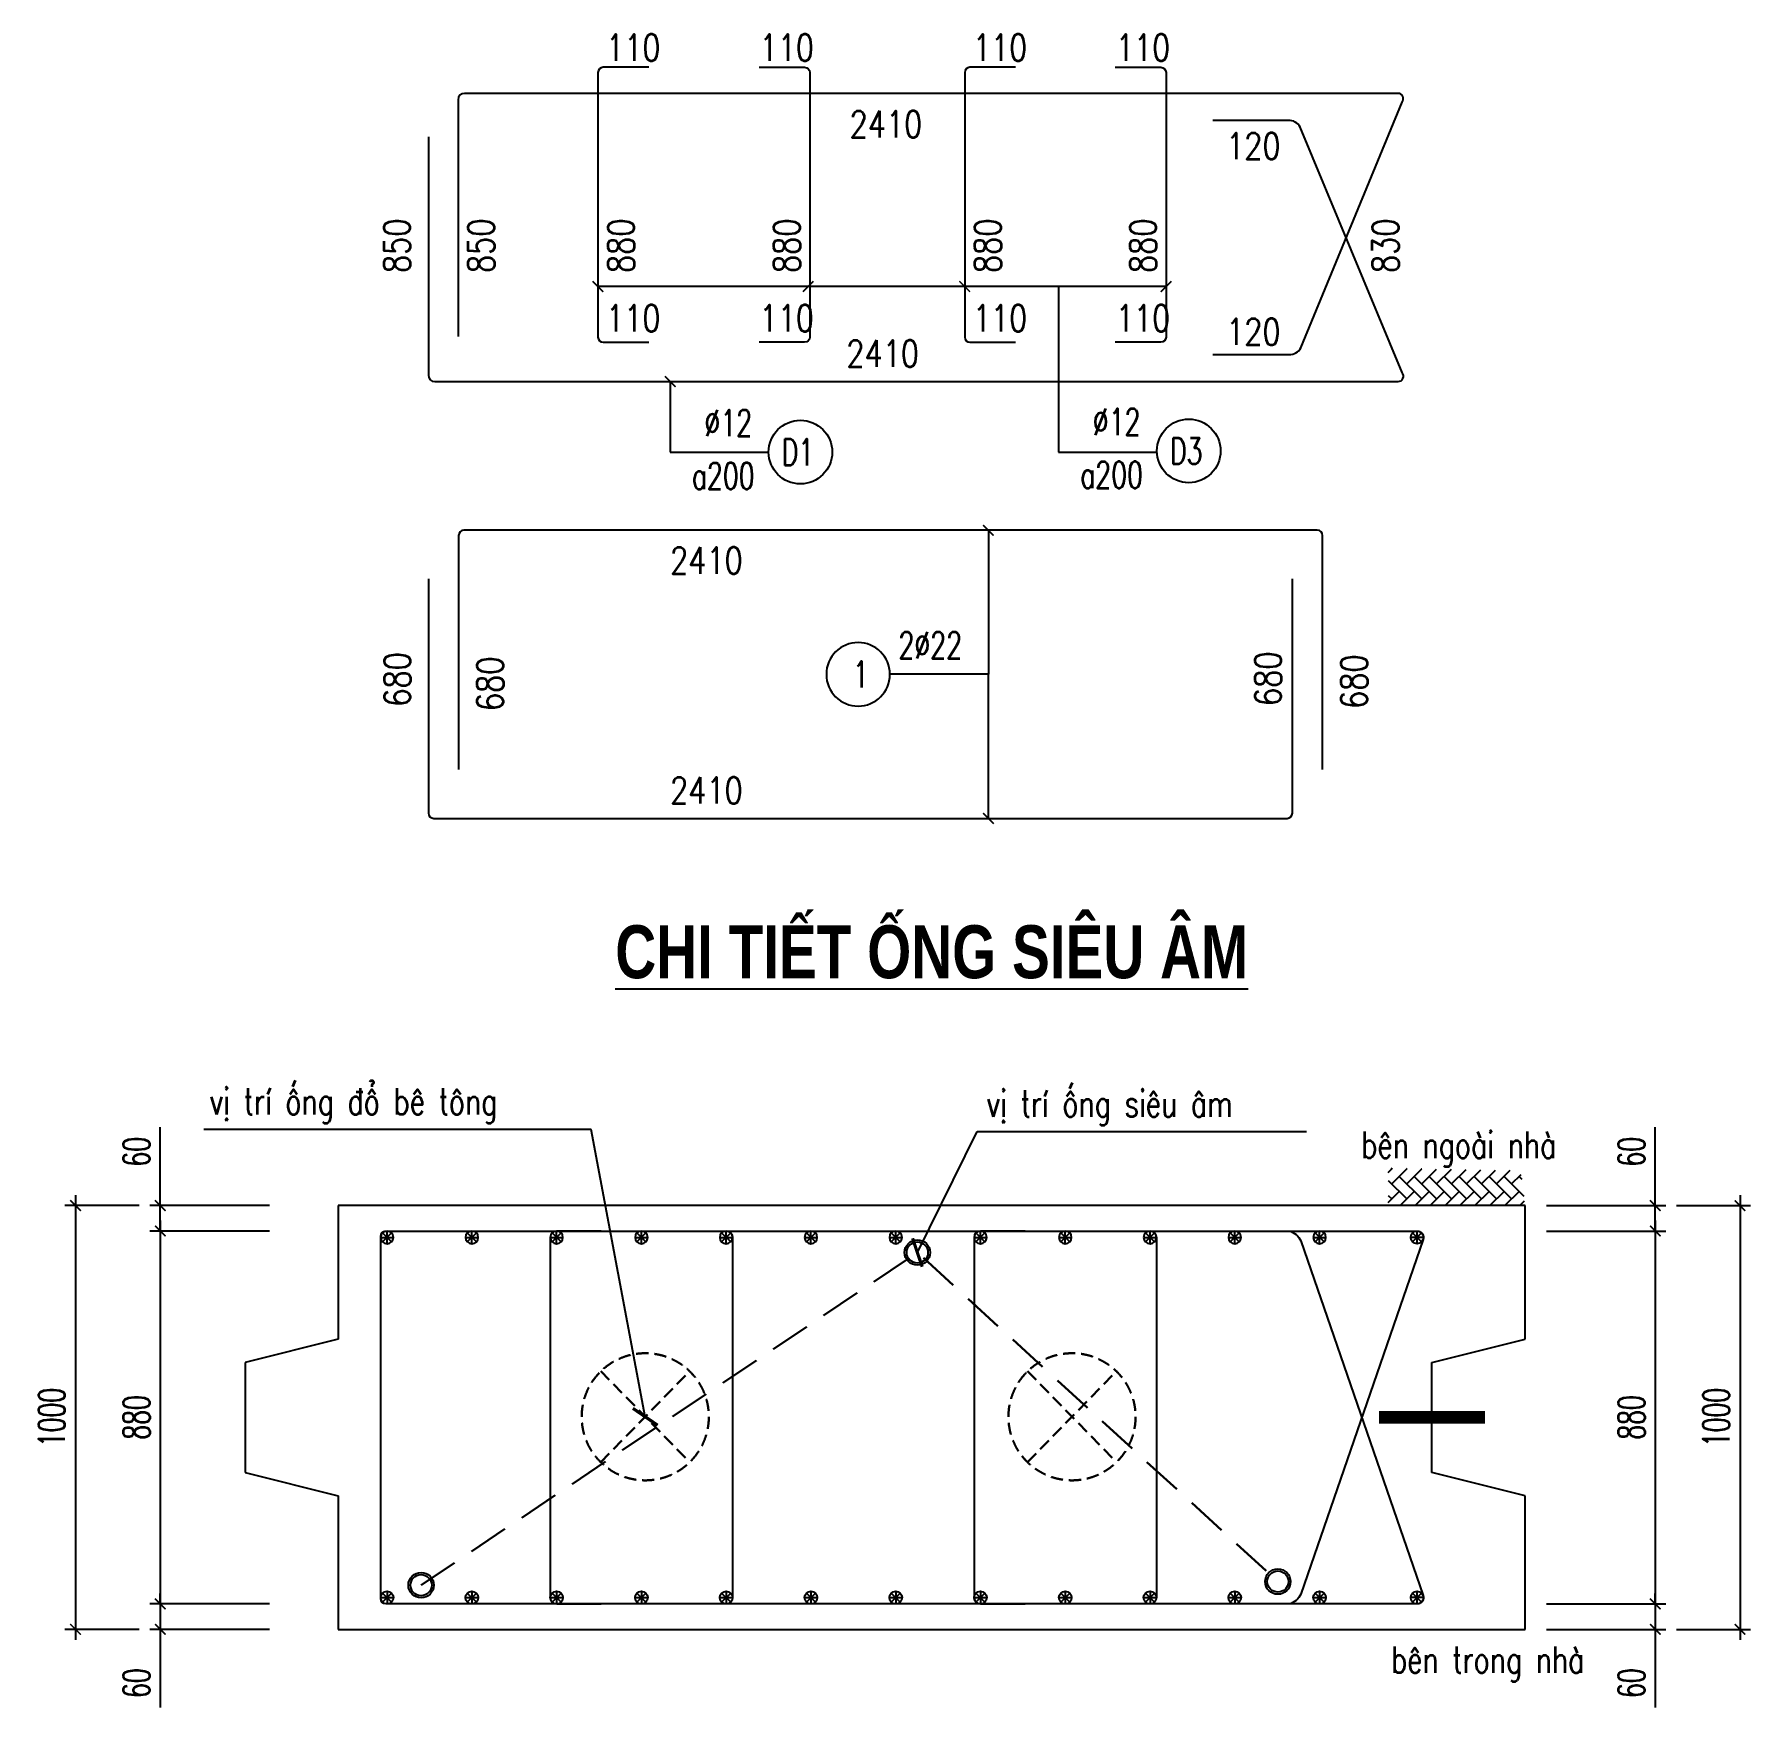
# Model space of a CAD drawing. Header units: millimetres. Extents: x -143570 to 58447, y -1448440 to -1202244.
# Drawn here: x 22564 to 38761, y -1415982 to -1400186 of the extents above; entities that cross this region are included whole.
import ezdxf
from ezdxf.enums import TextEntityAlignment as Align

# ---------------------------------------------------------------- set-up
doc = ezdxf.new("R2010")
doc.units = ezdxf.units.MM
doc.header["$LTSCALE"] = 30
doc.header["$PDMODE"] = 3
doc.linetypes.add('DASHED', pattern=[19.05, 12.7, -6.35])
doc.layers.get('0').update_dxf_attribs({"lineweight": 9})
doc.layers.get('Defpoints').update_dxf_attribs({"lineweight": 9})
for name, color, linetype in [('ccu11-Cotthep', 9, 'Continuous'), ('ccu11-Dim', 8, 'Continuous'), ('ccu11-Hatch', 8, 'Continuous'), ('ccu11-Manh', 8, 'Continuous'), ('ccu11-Text', 31, 'Continuous'), ('ccu11-Thay', 7, 'Continuous'), ('ccu11-Thep', 4, 'Continuous'), ('ccu11-Thep doc', 4, 'Continuous'), ('ccu11-Thepdai', 6, 'Continuous')]:
    doc.layers.add(name, color=color, linetype=linetype)
doc.layers.add('ccu11-Khuat', color=9, linetype='DASHED', lineweight=30)
doc.styles.add('ccu11-dim', font='vnsimli.shx', dxfattribs={"width": 0.65, "bigfont": 'bigfont.shx'})
doc.styles.add('ccu11-VnAvH-B', font='')
doc.styles.add('ccu11-vnsimli', font='vnsimli.shx', dxfattribs={"width": 0.8, "bigfont": 'vns.shx'})
doc.styles.add('ccu11-vnsimple', font='vnsimple.shx', dxfattribs={"bigfont": 'bigfont.shx'})
doc.styles.add('ccu11_simli', font='vnsimli.shx', dxfattribs={"width": 0.8})
doc.styles.get('ccu11-VnAvH-B').set_extended_font_data('.VnAvantH', bold=True)
doc.dimstyles.new('ccu11-100', dxfattribs={"dimscale": 100, "dimtxt": 2.5, "dimasz": 1, "dimexe": 1, "dimexo": 2, "dimgap": 1, "dimtad": 1, "dimdec": 0, "dimdsep": 46, "dimtxsty": 'ccu11-dim', "dimblk": 'ARCHTICK', "dimcen": -1, "dimdle": 1, "dimclrd": 256, "dimclre": 256, "dimclrt": 3, "dimadec": 0, "dimazin": 2, "dimtfac": 0.1, "dimtdec": 0, "dimtmove": 0, "dimatfit": 1, "dimldrblk": 'ARCHTICK', "dimfxl": 1, "dimtvp": 0.833333, "dimtolj": 1, "dimtzin": 12, "dimarcsym": 0})
doc.dimstyles.new('ccu11-100x4', dxfattribs={"dimscale": 100, "dimtxt": 2.5, "dimasz": 1, "dimexe": 1, "dimexo": 2, "dimgap": 1, "dimtad": 1, "dimdec": 0, "dimlfac": 0.25, "dimdsep": 46, "dimtxsty": 'ccu11-dim', "dimblk": 'ARCHTICK', "dimcen": -1, "dimdle": 1, "dimclrd": 256, "dimclre": 256, "dimclrt": 3, "dimadec": 0, "dimazin": 2, "dimtfac": 0.1, "dimtdec": 0, "dimtmove": 0, "dimatfit": 1, "dimldrblk": 'ARCHTICK', "dimfxl": 1, "dimtvp": 0.833333, "dimtolj": 1, "dimtzin": 12, "dimarcsym": 0})

# ---------------------------------------------------------------- blocks, each defined once
blk = doc.blocks.new('_ARCHTICK')
at = {"color": 0, "linetype": 'ByBlock', "const_width": 0.15}
blk.add_lwpolyline([(-0.5, -0.5), (0.5, 0.5)], dxfattribs=at)
blk = doc.blocks.new('SHD')
at = {"layer": 'ccu11-Cotthep'}
blk.add_circle((300, 0), 300, dxfattribs=at)
at = {"layer": 'ccu11-Cotthep', "color": 31, "style": 'ccu11_simli', "width": 0.8}
blk.add_attdef('DK', text='', height=250, dxfattribs=at).set_placement((-101, 65), align=Align.BOTTOM_RIGHT)
blk.add_attdef('KH', text='', height=250, dxfattribs=at).set_placement((300, 0), align=Align.MIDDLE)
blk.add_attdef('KC', text='', height=250, dxfattribs=at).set_placement((-101, -142), align=Align.TOP_RIGHT)
blk = doc.blocks.new('MCT')
at = {"ltscale": 0.005}
for p, q in [((-0.49, 0), (0.49, 0)), ((0.35, -0.35), (-0.35, 0.35)), ((-0.35, -0.35), (0.35, 0.35)), ((0, -0.49), (0, 0.49))]:
    blk.add_line(p, q, dxfattribs=at)
blk.add_circle((0, 0), 0.492, dxfattribs=at)
blk = doc.blocks.new('*U676')
at = {"layer": 'ccu11-Thep doc', "xscale": -121.9200000001001, "yscale": 121.9200000001001, "zscale": 121.92, "rotation": 270}
blk.add_blockref('MCT', (0, 0), dxfattribs=at)
blk = doc.blocks.new('*U677')
at = {"layer": 'ccu11-Thep doc', "color": 0, "linetype": 'ByBlock', "lineweight": -2, "transparency": 16777216}
for p in [(0, 0), (800, 0), (1600, 0), (2400, 0), (3200, 0), (4000, 0), (4800, 0), (5600, 0), (6400, 0), (7200, 0), (8000, 0), (8800, 0)]:
    blk.add_blockref('*U676', p, dxfattribs=at)
blk = doc.blocks.new('*U678')
at = {"layer": 'ccu11-Thep doc', "xscale": -121.9200000001001, "yscale": 121.9200000001001, "zscale": 121.92, "rotation": 270}
blk.add_blockref('MCT', (0, 0), dxfattribs=at)
blk = doc.blocks.new('*U679')
at = {"layer": 'ccu11-Thep doc', "color": 0, "linetype": 'ByBlock', "lineweight": -2, "transparency": 16777216}
for p in [(0, 0), (800, 0), (1600, 0), (2400, 0), (3200, 0), (4000, 0), (4800, 0), (5600, 0), (6400, 0), (7200, 0), (8000, 0), (8800, 0)]:
    blk.add_blockref('*U678', p, dxfattribs=at)
blk = doc.blocks.new('*D732')
at = {"layer": 'ccu11-Dim', "linetype": 'ByBlock', "lineweight": -2, "ltscale": 30, "transparency": 16777216}
for p, q in [((23753, -1411243), (23753, -1410503)), ((24782, -1411243), (23653, -1411243)), ((23753, -1411483), (23753, -1411243)), ((24782, -1411483), (23653, -1411483)), ((23753, -1411483), (23753, -1411583))]:
    blk.add_line(p, q, dxfattribs=at)
at = {"layer": 'Defpoints', "color": 0, "linetype": 'ByBlock', "ltscale": 30, "transparency": 16777216}
for p in [(24982, -1411243), (23753, -1411483), (24982, -1411483)]:
    blk.add_point(p, dxfattribs=at)
at = {"layer": 'ccu11-Dim', "linetype": 'ByBlock', "lineweight": -2, "ltscale": 30, "transparency": 16777216, "xscale": 100, "yscale": 100, "zscale": 100}
for p, rotation in [((23753, -1411243), 270), ((23753, -1411483), 90)]:
    blk.add_blockref('_ARCHTICK', p, dxfattribs=dict(at, rotation=rotation))
at = {"layer": 'ccu11-Dim', "color": 3, "linetype": 'ByBlock', "ltscale": 30, "transparency": 16777216, "insert": (23528, -1410735), "char_height": 250, "attachment_point": 5, "rotation": 90, "style": 'ccu11-dim'}
blk.add_mtext('\\A1;60', dxfattribs=at)
blk = doc.blocks.new('*D733')
at = {"layer": 'ccu11-Dim', "linetype": 'ByBlock', "lineweight": -2, "ltscale": 30, "transparency": 16777216}
for p, q in [((23753, -1411383), (23753, -1415103)), ((24782, -1411483), (23653, -1411483)), ((24782, -1415003), (23653, -1415003))]:
    blk.add_line(p, q, dxfattribs=at)
at = {"layer": 'Defpoints', "color": 0, "linetype": 'ByBlock', "ltscale": 30, "transparency": 16777216}
for p in [(24982, -1411483), (23753, -1415003), (24982, -1415003)]:
    blk.add_point(p, dxfattribs=at)
at = {"layer": 'ccu11-Dim', "linetype": 'ByBlock', "lineweight": -2, "ltscale": 30, "transparency": 16777216, "xscale": 100, "yscale": 100, "zscale": 100}
for p, rotation in [((23753, -1411483), 90), ((23753, -1415003), 270)]:
    blk.add_blockref('_ARCHTICK', p, dxfattribs=dict(at, rotation=rotation))
at = {"layer": 'ccu11-Dim', "color": 3, "linetype": 'ByBlock', "ltscale": 30, "transparency": 16777216, "insert": (23528, -1413243), "char_height": 250, "attachment_point": 5, "rotation": 90, "style": 'ccu11-dim'}
blk.add_mtext('\\A1;880', dxfattribs=at)
blk = doc.blocks.new('*D734')
at = {"layer": 'ccu11-Dim', "linetype": 'ByBlock', "lineweight": -2, "ltscale": 30, "transparency": 16777216}
for p, q in [((23753, -1415003), (23753, -1414903)), ((24782, -1415003), (23653, -1415003)), ((23753, -1415003), (23753, -1415243)), ((24782, -1415243), (23653, -1415243)), ((23753, -1415243), (23753, -1415982))]:
    blk.add_line(p, q, dxfattribs=at)
at = {"layer": 'Defpoints', "color": 0, "linetype": 'ByBlock', "ltscale": 30, "transparency": 16777216}
for p in [(23753, -1415003), (24982, -1415003), (24982, -1415243)]:
    blk.add_point(p, dxfattribs=at)
at = {"layer": 'ccu11-Dim', "linetype": 'ByBlock', "lineweight": -2, "ltscale": 30, "transparency": 16777216, "xscale": 100, "yscale": 100, "zscale": 100}
for p, rotation in [((23753, -1415003), 270), ((23753, -1415243), 90)]:
    blk.add_blockref('_ARCHTICK', p, dxfattribs=dict(at, rotation=rotation))
at = {"layer": 'ccu11-Dim', "color": 3, "linetype": 'ByBlock', "ltscale": 30, "transparency": 16777216, "insert": (23528, -1415751), "char_height": 250, "attachment_point": 5, "rotation": 90, "style": 'ccu11-dim'}
blk.add_mtext('\\A1;60', dxfattribs=at)
blk = doc.blocks.new('*D735')
at = {"layer": 'ccu11-Dim', "linetype": 'ByBlock', "lineweight": -2, "ltscale": 30, "transparency": 16777216}
for p, q in [((23553, -1411243), (22853, -1411243)), ((22953, -1411143), (22953, -1415343)), ((23553, -1415243), (22853, -1415243))]:
    blk.add_line(p, q, dxfattribs=at)
at = {"layer": 'Defpoints', "color": 0, "linetype": 'ByBlock', "ltscale": 30, "transparency": 16777216}
for p in [(23753, -1411243), (22953, -1415243), (23753, -1415243)]:
    blk.add_point(p, dxfattribs=at)
at = {"layer": 'ccu11-Dim', "linetype": 'ByBlock', "lineweight": -2, "ltscale": 30, "transparency": 16777216, "xscale": 100, "yscale": 100, "zscale": 100}
for p, rotation in [((22953, -1411243), 90), ((22953, -1415243), 270)]:
    blk.add_blockref('_ARCHTICK', p, dxfattribs=dict(at, rotation=rotation))
at = {"layer": 'ccu11-Dim', "color": 3, "linetype": 'ByBlock', "ltscale": 30, "transparency": 16777216, "insert": (22728, -1413243), "char_height": 250, "attachment_point": 5, "rotation": 90, "style": 'ccu11-dim'}
blk.add_mtext('\\A1;1000', dxfattribs=at)
blk = doc.blocks.new('*D741')
at = {"layer": 'ccu11-Dim', "linetype": 'ByBlock', "lineweight": -2, "ltscale": 30, "transparency": 16777216}
for p, q in [((37861, -1411243), (37861, -1410503)), ((36833, -1411243), (37961, -1411243)), ((37861, -1411483), (37861, -1411243)), ((36833, -1411483), (37961, -1411483)), ((37861, -1411483), (37861, -1411583))]:
    blk.add_line(p, q, dxfattribs=at)
at = {"layer": 'Defpoints', "color": 0, "linetype": 'ByBlock', "ltscale": 30, "transparency": 16777216}
for p in [(36633, -1411243), (36633, -1411483), (37861, -1411483)]:
    blk.add_point(p, dxfattribs=at)
at = {"layer": 'ccu11-Dim', "linetype": 'ByBlock', "lineweight": -2, "ltscale": 30, "transparency": 16777216, "xscale": 100, "yscale": 100, "zscale": 100}
for p, rotation in [((37861, -1411243), 270), ((37861, -1411483), 90)]:
    blk.add_blockref('_ARCHTICK', p, dxfattribs=dict(at, rotation=rotation))
at = {"layer": 'ccu11-Dim', "color": 3, "linetype": 'ByBlock', "ltscale": 30, "transparency": 16777216, "insert": (37636, -1410735), "char_height": 250, "attachment_point": 5, "rotation": 90, "style": 'ccu11-dim'}
blk.add_mtext('\\A1;60', dxfattribs=at)
blk = doc.blocks.new('*D742')
at = {"layer": 'ccu11-Dim', "linetype": 'ByBlock', "lineweight": -2, "ltscale": 30, "transparency": 16777216}
for p, q in [((37861, -1411383), (37861, -1415103)), ((36833, -1411483), (37961, -1411483)), ((36833, -1415003), (37961, -1415003))]:
    blk.add_line(p, q, dxfattribs=at)
at = {"layer": 'Defpoints', "color": 0, "linetype": 'ByBlock', "ltscale": 30, "transparency": 16777216}
for p in [(36633, -1411483), (36633, -1415003), (37861, -1415003)]:
    blk.add_point(p, dxfattribs=at)
at = {"layer": 'ccu11-Dim', "linetype": 'ByBlock', "lineweight": -2, "ltscale": 30, "transparency": 16777216, "xscale": 100, "yscale": 100, "zscale": 100}
for p, rotation in [((37861, -1411483), 90), ((37861, -1415003), 270)]:
    blk.add_blockref('_ARCHTICK', p, dxfattribs=dict(at, rotation=rotation))
at = {"layer": 'ccu11-Dim', "color": 3, "linetype": 'ByBlock', "ltscale": 30, "transparency": 16777216, "insert": (37636, -1413243), "char_height": 250, "attachment_point": 5, "rotation": 90, "style": 'ccu11-dim'}
blk.add_mtext('\\A1;880', dxfattribs=at)
blk = doc.blocks.new('*D743')
at = {"layer": 'ccu11-Dim', "linetype": 'ByBlock', "lineweight": -2, "ltscale": 30, "transparency": 16777216}
for p, q in [((37861, -1415003), (37861, -1414903)), ((36833, -1415003), (37961, -1415003)), ((37861, -1415003), (37861, -1415243)), ((36833, -1415243), (37961, -1415243)), ((37861, -1415243), (37861, -1415982))]:
    blk.add_line(p, q, dxfattribs=at)
at = {"layer": 'Defpoints', "color": 0, "linetype": 'ByBlock', "ltscale": 30, "transparency": 16777216}
for p in [(36633, -1415003), (37861, -1415003), (36633, -1415243)]:
    blk.add_point(p, dxfattribs=at)
at = {"layer": 'ccu11-Dim', "linetype": 'ByBlock', "lineweight": -2, "ltscale": 30, "transparency": 16777216, "xscale": 100, "yscale": 100, "zscale": 100}
for p, rotation in [((37861, -1415003), 270), ((37861, -1415243), 90)]:
    blk.add_blockref('_ARCHTICK', p, dxfattribs=dict(at, rotation=rotation))
at = {"layer": 'ccu11-Dim', "color": 3, "linetype": 'ByBlock', "ltscale": 30, "transparency": 16777216, "insert": (37636, -1415751), "char_height": 250, "attachment_point": 5, "rotation": 90, "style": 'ccu11-dim'}
blk.add_mtext('\\A1;60', dxfattribs=at)
blk = doc.blocks.new('*D744')
at = {"layer": 'ccu11-Dim', "linetype": 'ByBlock', "lineweight": -2, "ltscale": 30, "transparency": 16777216}
for p, q in [((38061, -1411243), (38761, -1411243)), ((38661, -1411143), (38661, -1415343)), ((38061, -1415243), (38761, -1415243))]:
    blk.add_line(p, q, dxfattribs=at)
at = {"layer": 'Defpoints', "color": 0, "linetype": 'ByBlock', "ltscale": 30, "transparency": 16777216}
for p in [(37861, -1411243), (37861, -1415243), (38661, -1415243)]:
    blk.add_point(p, dxfattribs=at)
at = {"layer": 'ccu11-Dim', "linetype": 'ByBlock', "lineweight": -2, "ltscale": 30, "transparency": 16777216, "xscale": 100, "yscale": 100, "zscale": 100}
for p, rotation in [((38661, -1411243), 90), ((38661, -1415243), 270)]:
    blk.add_blockref('_ARCHTICK', p, dxfattribs=dict(at, rotation=rotation))
at = {"layer": 'ccu11-Dim', "color": 3, "linetype": 'ByBlock', "ltscale": 30, "transparency": 16777216, "insert": (38436, -1413243), "char_height": 250, "attachment_point": 5, "rotation": 90, "style": 'ccu11-dim'}
blk.add_mtext('\\A1;1000', dxfattribs=at)

msp = doc.modelspace()

# ---------------------------------------------------------------- hatches: boundary and pattern name
at = {"layer": 'ccu11-Hatch', "ltscale": 10}
h = msp.add_hatch(dxfattribs=at)
h.set_pattern_fill('AR-HBONE', color=256, scale=25, angle=270, style=0)
h.set_pattern_definition([(45, (-3226509.98, 365213.36), (141.4213562, 4e-14), [300, -100]), (315, (-3226439.27, 365284.07), (141.4213562, 4e-14), [300, -100])])
h.paths.add_polyline_path([(35340.52, -1410890.11), (35340.52, -1411242.84), (36632.88, -1411242.84), (36590.02, -1410911.53)])

# ---------------------------------------------------------------- linework, layer by layer
at = {"layer": 'ccu11-Khuat', "ltscale": 0.3}
for p, q in [((27910.3, -1412807.12), (28748.53, -1413665.83)), ((27910.3, -1413665.83), (28748.53, -1412807.12)), ((31937.54, -1412807.12), (32775.77, -1413665.83)), ((31937.54, -1413665.83), (32775.77, -1412807.12))]:
    msp.add_line(p, q, dxfattribs=at)
at = {"layer": 'ccu11-Khuat', "flags": 128}
msp.add_lwpolyline([(26214.17, -1414825.94), (30897.4, -1411685.91), (34299.39, -1414791.91)], dxfattribs=at)
at = {"layer": 'ccu11-Khuat', "ltscale": 0.3}
for centre in [(28329.42, -1413236.48), (32356.65, -1413236.48)]:
    msp.add_circle(centre, 600, dxfattribs=at)
at = {"layer": 'ccu11-Thay'}
for p, q in [((36632.88, -1411242.84), (25432.88, -1411242.84)), ((25432.88, -1411242.84), (25432.88, -1412502.84)), ((36632.88, -1412502.84), (36632.88, -1411242.84)), ((25432.88, -1412502.84), (24553.11, -1412722.84)), ((35753.11, -1412722.84), (36632.88, -1412502.84)), ((24553.11, -1412722.84), (24553.11, -1413762.84)), ((35753.11, -1413762.84), (35753.11, -1412722.84)), ((24553.11, -1413762.84), (25432.88, -1413982.84)), ((36632.88, -1413982.84), (35753.11, -1413762.84)), ((25432.88, -1413982.84), (25432.88, -1415242.84)), ((36632.88, -1415242.84), (36632.88, -1413982.84)), ((25432.88, -1415242.84), (36632.88, -1415242.84))]:
    msp.add_line(p, q, dxfattribs=at)
at = {"layer": 'ccu11-Thay', "ltscale": 30}
for centre, radius in [((30897.4, -1411685.91), 120), ((30897.4, -1411685.91), 100), ((26214.17, -1414825.94), 120), ((26214.17, -1414825.94), 100), ((34299.39, -1414791.91), 120), ((34299.39, -1414791.91), 100)]:
    msp.add_circle(centre, radius, dxfattribs=at)
at = {"layer": 'ccu11-Thep', "const_width": 120}
msp.add_lwpolyline([(35252.88, -1413242.84), (36252.88, -1413242.84)], dxfattribs=at)
at = {"layer": 'ccu11-Thepdai', "flags": 128}
for points in [[(28363.23, -1400496.82), (27933.23, -1400496.82, 0.38911631), (27883.23, -1400546.82), (27883.23, -1402991.59), (27883.23, -1403043.88, 0.38911631), (27933.23, -1403093.88), (28363.23, -1403093.88)], [(29403.57, -1400496.82), (29833.57, -1400496.82, -0.38911631), (29883.57, -1400546.82), (29883.57, -1402991.59), (29883.57, -1403043.88, -0.38911631), (29833.57, -1403093.88), (29403.57, -1403093.88)], [(31823.94, -1400496.82), (31393.94, -1400496.82, 0.38911631), (31343.94, -1400546.82), (31343.94, -1402991.59), (31343.94, -1403043.88, 0.38911631), (31393.94, -1403093.88), (31823.94, -1403093.88)], [(32764.77, -1400496.82), (33194.77, -1400496.82, -0.38911631), (33244.77, -1400546.82), (33244.77, -1402991.59), (33244.77, -1403043.88, -0.38911631), (33194.77, -1403093.88), (32764.77, -1403093.88)]]:
    msp.add_lwpolyline(points, format="xyb", dxfattribs=at)
at = {"layer": 'ccu11-Thepdai'}
for points in [[(33685.39, -1403210.33), (34405.85, -1403210.33, 0.26628921), (34517.62, -1403146.26), (35471.07, -1400826.75, 0.64209887), (35433.23, -1400744.07), (26623.52, -1400744.07, 0.41421356), (26563.52, -1400804.07), (26563.52, -1403038.05)], [(26283.23, -1401154.54), (26283.23, -1403404.07, 0.41421356), (26343.23, -1403464.07), (35434.21, -1403464.07, 0.65283078), (35471.05, -1403380.26), (34510.14, -1401063.07, 0.30093739), (34398.37, -1400999), (33685.39, -1400999)], [(34721.25, -1407127.78), (34721.25, -1404917.78, 0.41421356), (34671.25, -1404867.78), (26618.23, -1404867.78, 0.41421356), (26568.23, -1404917.78), (26568.23, -1407127.78)], [(33684.67, -1411482.84), (34405.14, -1411482.84, -0.23620228), (34516.91, -1411575.58), (35670.79, -1414922.34, -0.5204497), (35614.4, -1415002.84), (25882.88, -1415002.84, -0.41421356), (25832.88, -1414952.84), (25832.88, -1411532.84, -0.41421356), (25882.88, -1411482.84), (35614.4, -1411482.84, -0.5204497), (35670.79, -1411563.34), (34516.91, -1414910.09, -0.23620228), (34405.14, -1415002.84), (33684.67, -1415002.84)], [(27913.56, -1411482.84), (27493.56, -1411482.84, 0.41421356), (27433.56, -1411542.84), (27433.56, -1414942.84, 0.41421356), (27493.56, -1415002.84), (27913.56, -1415002.84)], [(28673.56, -1411482.84), (29093.56, -1411482.84, -0.41421356), (29153.56, -1411542.84), (29153.56, -1414942.84, -0.41421356), (29093.56, -1415002.84), (28673.56, -1415002.84)], [(31913.56, -1411482.84), (31493.56, -1411482.84, 0.41421356), (31433.56, -1411542.84), (31433.56, -1414942.84, 0.41421356), (31493.56, -1415002.84), (31913.56, -1415002.84)], [(32673.56, -1411482.84), (33093.56, -1411482.84, -0.41421356), (33153.56, -1411542.84), (33153.56, -1414942.84, -0.41421356), (33093.56, -1415002.84), (32673.56, -1415002.84)]]:
    msp.add_lwpolyline(points, format="xyb", dxfattribs=at)
at = {"layer": 'ccu11-Thepdai', "linetype": 'ByBlock', "ltscale": 30}
msp.add_lwpolyline([(26283.23, -1405327.78), (26283.23, -1407537.78, 0.41421356), (26333.23, -1407587.78), (34386.25, -1407587.78, 0.41421356), (34436.25, -1407537.78), (34436.25, -1405327.78)], format="xyb", dxfattribs=at)

# ---------------------------------------------------------------- block references
at = {"layer": 'ccu11-Cotthep', "yscale": 100, "zscale": 100, "rotation": 180}
for p, xscale in [((27883.23, -1402567.18), -100), ((29867.37, -1402567.18), 100), ((31343.94, -1402567.18), -100)]:
    msp.add_blockref('_ARCHTICK', p, dxfattribs=dict(at, xscale=xscale))
at = {"layer": 'ccu11-Cotthep'}
ref = msp.add_blockref('SHD', (29493.82, -1404130.03), dxfattribs=at)
ref.add_attrib('KH', 'D1', dxfattribs={"color": 31, "height": 250, "style": 'ccu11-vnsimple', "width": 0.7}).set_placement((29768.82, -1404130.03), align=Align.MIDDLE_CENTER)
ref.add_attrib('KC', 'a200', dxfattribs={"color": 31, "height": 250, "style": 'ccu11-vnsimple', "width": 0.7}).set_placement((29065.24, -1404230.03), align=Align.TOP_CENTER)
ref.add_attrib('DK', '`12', dxfattribs={"color": 31, "height": 250, "style": 'ccu11-vnsimple', "width": 0.7}).set_placement((29113.03, -1404055.03), align=Align.BOTTOM_CENTER)
ref = msp.add_blockref('SHD', (33158.64, -1404119.03), dxfattribs=at)
ref.add_attrib('KH', 'D3', dxfattribs={"color": 31, "height": 250, "style": 'ccu11-vnsimple', "width": 0.7}).set_placement((33433.64, -1404119.03), align=Align.MIDDLE_CENTER)
ref.add_attrib('KC', 'a200', dxfattribs={"color": 31, "height": 250, "style": 'ccu11-vnsimple', "width": 0.7}).set_placement((32730.05, -1404219.03), align=Align.TOP_CENTER)
ref.add_attrib('DK', '`12', dxfattribs={"color": 31, "height": 250, "style": 'ccu11-vnsimple', "width": 0.7}).set_placement((32777.85, -1404044.03), align=Align.BOTTOM_CENTER)
ref = msp.add_blockref('SHD', (30638.27, -1406227.78), dxfattribs=dict(at, xscale=-1))
ref.add_attrib('KH', '1', dxfattribs={"color": 31, "height": 250, "style": 'ccu11-vnsimple', "width": 0.7}).set_placement((30363.27, -1406227.78), align=Align.MIDDLE_CENTER)
ref.add_attrib('DK', '2`22', dxfattribs={"color": 31, "height": 250, "style": 'ccu11-vnsimple', "width": 0.7}).set_placement((31019.05, -1406152.78), align=Align.BOTTOM_CENTER)
at = {"layer": 'ccu11-Thep doc'}
msp.add_blockref('*U677', (25892.88, -1411542.84), dxfattribs=at)
at = {"layer": 'ccu11-Thep doc', "xscale": 121.9200000001001, "yscale": 121.9200000001001, "zscale": 121.9200000001001, "rotation": 90.00000000000001}
for p in [(35613.23, -1411542.84), (35613.23, -1414942.84)]:
    msp.add_blockref('MCT', p, dxfattribs=at)
at = {"layer": 'ccu11-Thep doc', "xscale": -1, "rotation": 180}
msp.add_blockref('*U679', (25892.88, -1414942.84), dxfattribs=at)

# ---------------------------------------------------------------- texts
at = {"layer": 'ccu11-Text', "style": 'ccu11-vnsimli'}
for s, width, p in [('110', 0.8, (27958.87, -1400436.39)), ('110', 0.8, (29407.93, -1400436.39)), ('110', 0.8, (31419.58, -1400436.39)), ('110', 0.8, (32769.13, -1400436.39)), ('2410', 0.8, (30257.51, -1401159.33)), ('120', 0.8, (33810.63, -1401365.62)), ('110', 0.8, (27958.87, -1402991.1)), ('110', 0.8, (29407.93, -1402991.1)), ('110', 0.8, (31419.58, -1402991.1)), ('110', 0.8, (32769.13, -1402991.1)), ('120', 0.8, (33810.63, -1403118.72)), ('2410', 0.8, (30227.27, -1403324.86)), ('2410', 0.8, (28563.72, -1405277.81)), ('2410', 0.8, (28563.72, -1407448.57)), ('vÞ trÝ èng ®æ bª t«ng', 0.75, (24217.95, -1410384.03)), ('vÞ trÝ èng siªu ©m', 0.75, (31549.89, -1410403.97))]:
    msp.add_text(s, height=250, dxfattribs=dict(at, width=width)).set_placement(p)
at = {"layer": 'ccu11-Text', "style": 'ccu11-vnsimli', "width": 0.8}
for s, p in [('850', (26110.92, -1402439.8)), ('850', (26906.2, -1402439.8)), ('880', (28225.92, -1402439.8)), ('880', (29790.88, -1402439.8)), ('880', (31686.63, -1402439.8)), ('880', (33152.09, -1402439.8)), ('830', (35440.62, -1402439.8)), ('680', (26114.85, -1406533.26)), ('680', (34331.59, -1406526.57)), ('680', (35143.83, -1406553.95)), ('680', (26990.82, -1406574.58))]:
    msp.add_text(s, height=250, rotation=90, dxfattribs=at).set_placement(p)
at = {"layer": 'ccu11-Text', "style": 'ccu11-VnAvH-B', "width": 0.8}
msp.add_text('%%Uchi tiÕt èng siªu ©m', height=500, dxfattribs=at).set_placement((31032.88, -1409096.72), align=Align.CENTER)
at = {"layer": 'ccu11-Text', "linetype": 'Continuous', "style": 'ccu11-vnsimli', "width": 0.75}
for s, p in [('bªn ngoµi nhµ', (36006.11, -1410794.69)), ('bªn trong nhµ', (36278.89, -1415654.73))]:
    msp.add_text(s, height=250, dxfattribs=at).set_placement(p, align=Align.CENTER)

# ---------------------------------------------------------------- dimensions: what is measured, and where the dimension line sits
at = {"layer": 'ccu11-Dim', "linetype": 'ByBlock', "ltscale": 30}
for base, p1, p2, angle, picture, middle in [((23753.11, -1411482.84), (24981.51, -1411242.84), (24981.51, -1411482.84), 90, '*D732', (23753.11, -1410734.85)), ((37861.27, -1411482.84), (36632.88, -1411242.84), (36632.88, -1411482.84), 90, '*D741', (37861.27, -1410734.85)), ((23753.11, -1415002.84), (24981.51, -1415242.84), (24981.51, -1415002.84), 270, '*D734', (23753.11, -1415750.82)), ((37861.27, -1415002.84), (36632.88, -1415242.84), (36632.88, -1415002.84), 270, '*D743', (37861.27, -1415750.82))]:
    dim = msp.add_linear_dim(base=base, p1=p1, p2=p2, angle=angle, dimstyle='ccu11-100x4', dxfattribs=at)
    dim.commit()
    dim.dimension.update_dxf_attribs({"geometry": picture, "text_midpoint": middle, "dimtype": 160})
for base, p1, p2, picture, middle in [((22953.11, -1415242.84), (23753.11, -1411242.84), (23753.11, -1415242.84), '*D735', (22728.11, -1413242.84)), ((38661.27, -1415242.84), (37861.27, -1411242.84), (37861.27, -1415242.84), '*D744', (38436.27, -1413242.84))]:
    dim = msp.add_linear_dim(base=base, p1=p1, p2=p2, angle=90, dimstyle='ccu11-100x4', dxfattribs=at)
    dim.commit()
    dim.dimension.update_dxf_attribs({"geometry": picture, "text_midpoint": middle})
for base, p1, p2, picture, middle in [((23753.11, -1415002.84), (24981.51, -1411482.84), (24981.51, -1415002.84), '*D733', (23528.11, -1413242.84)), ((37861.27, -1415002.84), (36632.88, -1411482.84), (36632.88, -1415002.84), '*D742', (37636.27, -1413242.84))]:
    dim = msp.add_linear_dim(base=base, p1=p1, p2=p2, angle=90, dimstyle='ccu11-100x4', override={"dimtmove": 1}, dxfattribs=at)
    dim.commit()
    dim.dimension.update_dxf_attribs({"geometry": picture, "text_midpoint": middle})

# ---------------------------------------------------------------- leaders
at = {"layer": 'ccu11-Cotthep', "linetype": 'ByBlock', "ltscale": 30}
for points in [[(33244.77, -1402567.18), (27883.23, -1402567.18)], [(28564.82, -1403464.07), (28564.82, -1404130.03), (29493.82, -1404130.03)], [(31567.27, -1404867.78), (31567.27, -1406227.78), (30638.27, -1406227.78)], [(31567.27, -1407587.78), (31567.27, -1406227.78), (30638.27, -1406227.78)]]:
    msp.add_leader(points, dimstyle='ccu11-100x4', dxfattribs=at)
msp.add_leader([(32229.52, -1402567.18), (32229.52, -1404130.03), (33158.64, -1404130.03)], dimstyle='ccu11-100x4', override={"dimldrblk": 'None'}, dxfattribs=at)
at = {"layer": 'ccu11-Manh', "linetype": 'ByBlock'}
for points in [[(28329.42, -1413236.48), (27818.2, -1410524.09), (24163.81, -1410524.09)], [(30897.4, -1411685.91), (31463.02, -1410544.03), (34569.88, -1410544.03)]]:
    msp.add_leader(points, dimstyle='ccu11-100', override={"dimasz": 2, "dimgap": 1, "dimtad": 0}, dxfattribs=at)

doc.saveas('drawing.dxf')
